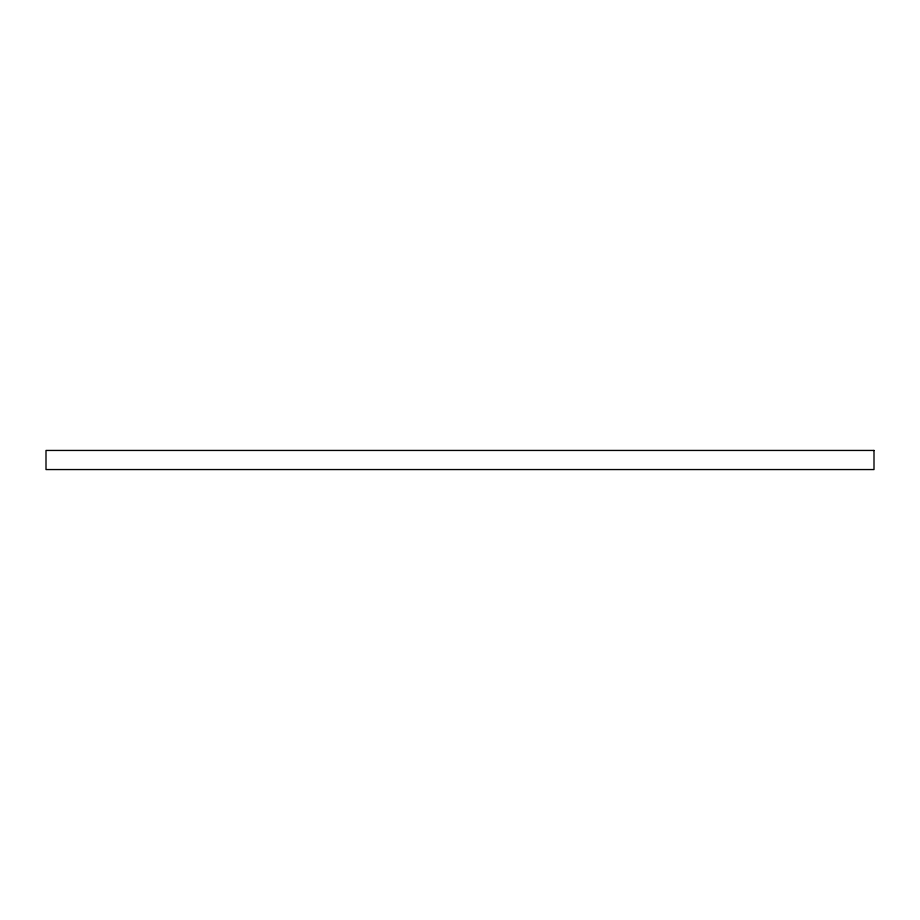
<?xml version="1.0" encoding="UTF-8"?>
<svg xmlns="http://www.w3.org/2000/svg" width="920" height="920" viewBox="0 0 920 920"><rect width="100%" height="100%" fill="white"/><g stroke="black" fill="none" stroke-linecap="round" stroke-linejoin="round"><path stroke-width="1.38" d="M874 450.443L46 450.443L46 469.556L874 469.556L874 450.443"/></g></svg>
